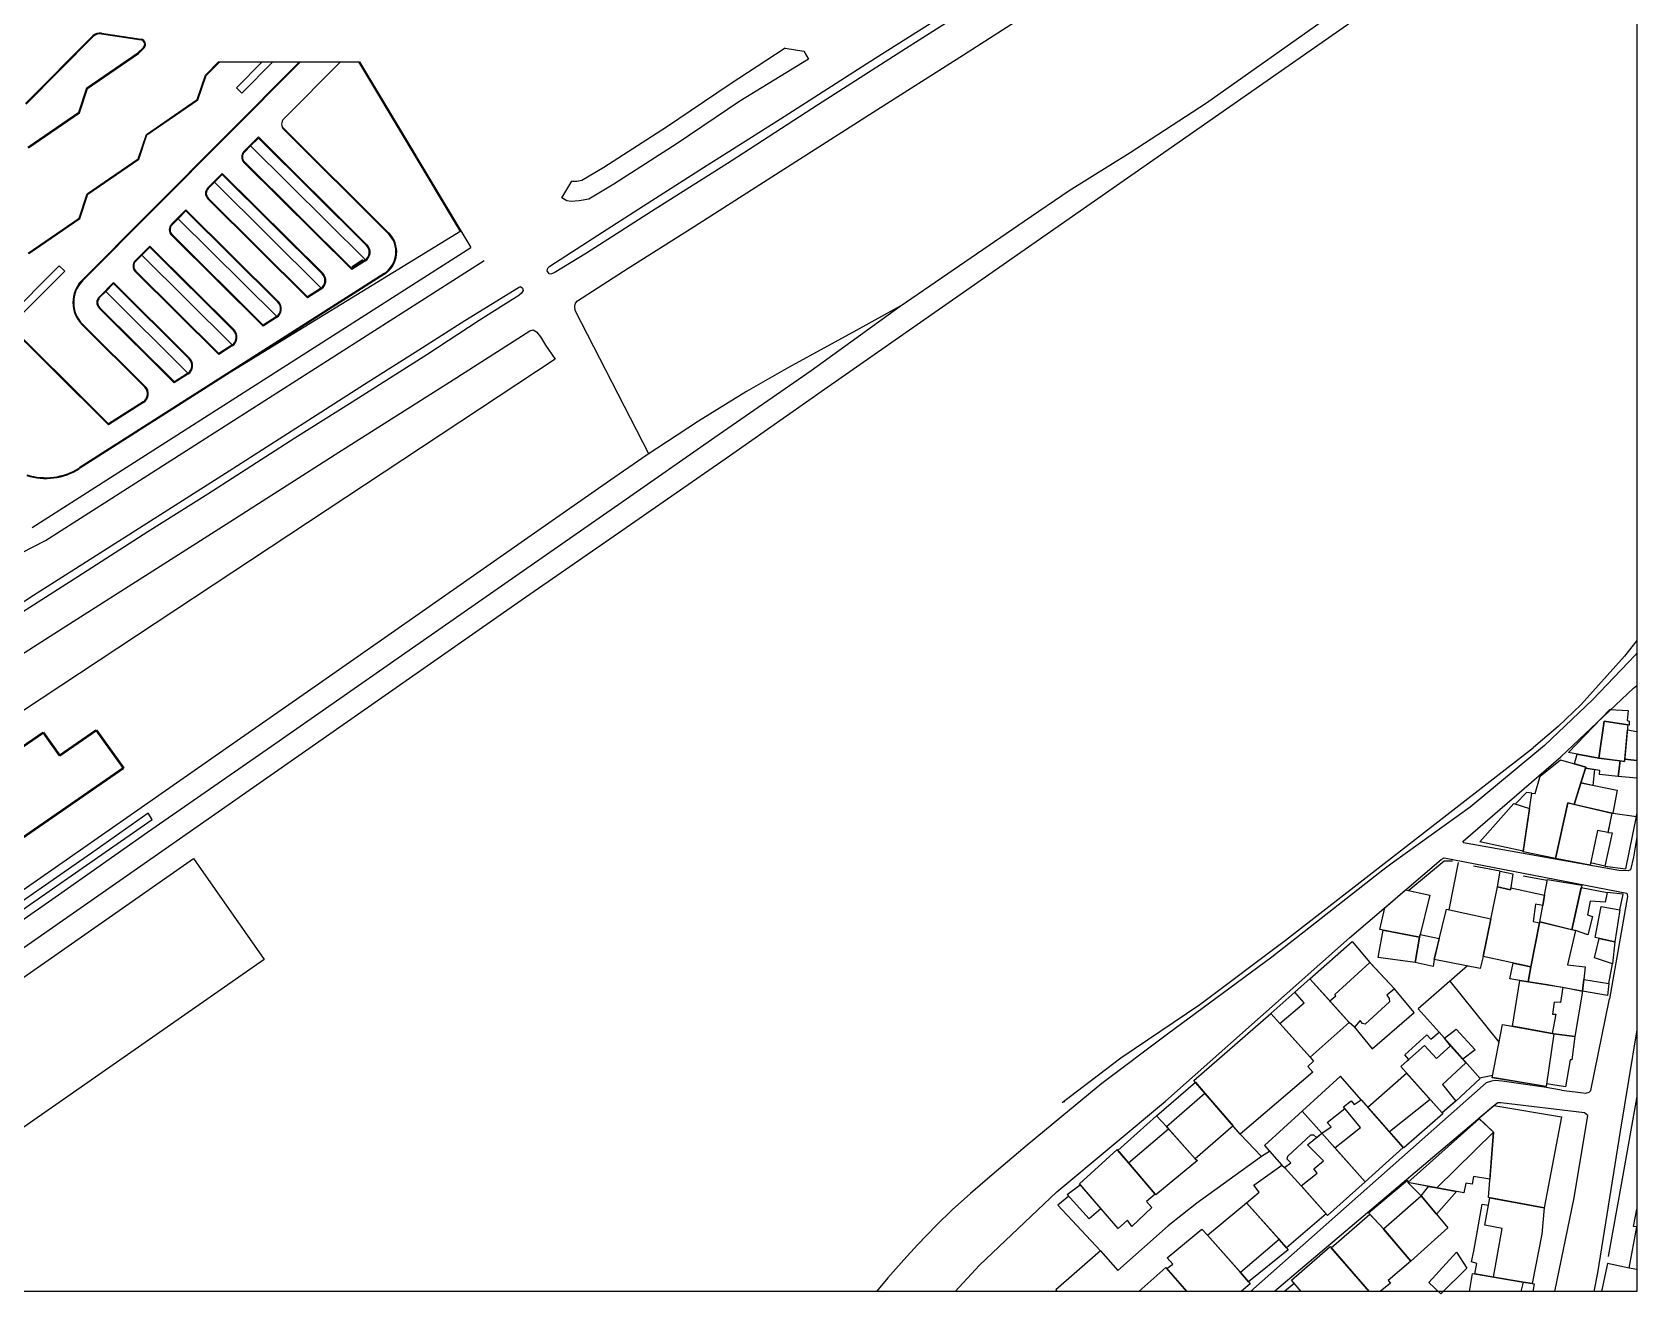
# Model space of a CAD drawing. Header units: centimetres. Extents: x 6155 to 7007, y 1466 to 2152.
# Drawn here: x 6694.4 to 7006.8, y 1467.6 to 1713.4 of the extents above; entities that cross this region are included whole.
import ezdxf

# ---------------------------------------------------------------- set-up
doc = ezdxf.new("R2010")
doc.units = ezdxf.units.CM
doc.layers.add('Level30', color=1, linetype='Continuous')

msp = doc.modelspace()

# ---------------------------------------------------------------- linework, layer by layer
at = {"color": 0}
for p, q in [((6693.12, 1699.47), (6706.22, 1712.63)), ((6693.23, 1699.36), (6706.33, 1712.53)), ((6707.92, 1713.05), (6715.62, 1711.86)), ((6707.95, 1713.2), (6715.64, 1712)), ((6705.1, 1702.51), (6715.02, 1709.34)), ((6705.23, 1702.42), (6715.12, 1709.22)), ((6715.01, 1709.33), (6716.09, 1710.42)), ((6715.12, 1709.22), (6716.2, 1710.31)), ((6746.46, 1707.58), (6703.44, 1664.35)), ((6746.67, 1707.58), (6704.25, 1664.95)), ((6728.15, 1705.02), (6730.7, 1707.58)), ((6728.28, 1704.93), (6730.81, 1707.47)), ((6734.18, 1702.54), (6739.19, 1707.58)), ((6735.24, 1701.48), (6741.31, 1707.58)), ((6743.42, 1696.51), (6754.44, 1707.58)), ((6757.97, 1707.58), (6777.77, 1674.56)), ((6758.14, 1707.58), (6779.82, 1671.43)), ((6726.55, 1700.27), (6728.15, 1705.02)), ((6726.67, 1700.17), (6728.28, 1704.93)), ((6703.49, 1697.77), (6705.1, 1702.51)), ((6703.62, 1697.67), (6705.23, 1702.42)), ((6716.66, 1693.46), (6726.55, 1700.27)), ((6716.78, 1693.37), (6726.67, 1700.17)), ((6734.18, 1702.54), (6735.24, 1701.48)), ((6693.6, 1690.96), (6703.49, 1697.77)), ((6693.73, 1690.86), (6703.62, 1697.67)), ((6715.05, 1688.71), (6716.66, 1693.46)), ((6715.17, 1688.62), (6716.78, 1693.37)), ((6743.07, 1694.96), (6763.87, 1674.26)), ((6743.4, 1694.42), (6763.76, 1674.15)), ((6738.48, 1692.97), (6735.66, 1690.13)), ((6736.96, 1691.23), (6735.77, 1690.02)), ((6738.48, 1692.75), (6736.96, 1691.23)), ((6736.96, 1691.23), (6759.3, 1669.01)), ((6759.63, 1671.92), (6738.48, 1692.97)), ((6759.52, 1671.82), (6738.48, 1692.75)), ((6705.16, 1681.91), (6715.05, 1688.71)), ((6705.28, 1681.81), (6715.17, 1688.62)), ((6735.66, 1688.01), (6756.65, 1667.13)), ((6735.77, 1688.12), (6756.67, 1667.32)), ((6731.43, 1685.88), (6728.61, 1683.04)), ((6729.91, 1684.14), (6728.71, 1682.94)), ((6731.43, 1685.66), (6729.91, 1684.14)), ((6729.91, 1684.14), (6750.66, 1663.49)), ((6750.99, 1666.41), (6731.43, 1685.88)), ((6750.88, 1666.3), (6731.43, 1685.66)), ((6703.55, 1677.16), (6705.16, 1681.91)), ((6703.68, 1677.06), (6705.28, 1681.81)), ((6728.61, 1680.92), (6748.01, 1661.62)), ((6728.72, 1681.03), (6748.03, 1661.81)), ((6724.37, 1678.79), (6721.55, 1675.95)), ((6724.37, 1678.58), (6722.86, 1677.05)), ((6742.35, 1660.9), (6724.37, 1678.79)), ((6742.27, 1660.77), (6724.37, 1678.58)), ((6693.66, 1670.35), (6703.55, 1677.16)), ((6693.76, 1670.24), (6703.68, 1677.06)), ((6722.86, 1677.05), (6721.66, 1675.85)), ((6722.86, 1677.05), (6742.03, 1657.98)), ((6777.9, 1674.64), (6760.59, 1664.01)), ((6717.32, 1671.7), (6714.5, 1668.86)), ((6717.32, 1671.49), (6715.8, 1669.96)), ((6733.72, 1655.38), (6717.32, 1671.7)), ((6733.61, 1655.28), (6717.32, 1671.49)), ((6721.56, 1673.83), (6739.37, 1656.1)), ((6721.66, 1673.94), (6739.39, 1656.3)), ((6694.42, 1616.91), (6779.82, 1671.43)), ((6715.8, 1669.96), (6714.6, 1668.76)), ((6733.39, 1652.47), (6715.8, 1669.96)), ((6759.29, 1668.82), (6756.65, 1667.13)), ((6759.21, 1668.95), (6756.67, 1667.32)), ((6758.82, 1669.05), (6756.71, 1667.7)), ((6699.69, 1667.88), (6689.28, 1657.42)), ((6700.76, 1666.83), (6690.34, 1656.36)), ((6699.69, 1667.88), (6700.76, 1666.83)), ((6762.93, 1666.4), (6703.55, 1628.49)), ((6763.01, 1666.27), (6703.63, 1628.36)), ((6730.74, 1650.59), (6714.5, 1666.74)), ((6730.76, 1650.78), (6714.61, 1666.85)), ((6756.68, 1667.73), (6756.71, 1667.7)), ((6710.27, 1664.61), (6707.44, 1661.78)), ((6708.75, 1662.88), (6707.55, 1661.67)), ((6710.27, 1664.4), (6708.75, 1662.88)), ((6708.75, 1662.88), (6724.75, 1646.95)), ((6710.27, 1664.61), (6725.08, 1649.87)), ((6710.27, 1664.4), (6724.97, 1649.76)), ((6760.59, 1664.01), (6730.15, 1645.36)), ((6750.66, 1663.31), (6748.01, 1661.62)), ((6750.58, 1663.43), (6748.03, 1661.81)), ((6709.27, 1636.89), (6686.47, 1659.58)), ((6709.3, 1637.08), (6686.58, 1659.69)), ((6707.45, 1659.65), (6722.1, 1645.08)), ((6707.56, 1659.76), (6722.12, 1645.27)), ((6704.17, 1656.36), (6716.34, 1644.25)), ((6704.28, 1656.46), (6716.44, 1644.36)), ((6742.02, 1657.79), (6739.37, 1656.1)), ((6741.94, 1657.92), (6739.39, 1656.3)), ((6733.38, 1652.28), (6730.74, 1650.59)), ((6733.3, 1652.41), (6730.76, 1650.78)), ((6724.75, 1646.77), (6722.1, 1645.08)), ((6724.67, 1646.89), (6722.12, 1645.27)), ((6716.11, 1641.25), (6709.27, 1636.89)), ((6715.34, 1640.94), (6709.3, 1637.08)), ((6716.03, 1641.38), (6715.34, 1640.94)), ((6694.72, 1626.79), (6694.68, 1626.77))]:
    msp.add_line(p, q, dxfattribs=at)
at = {"color": 0, "linetype": 'Continuous'}
msp.add_line((6730.7, 1707.58), (6758.14, 1707.58), dxfattribs=at)
for p, q in [((6730.81, 1707.47), (6730.92, 1707.58)), ((6797.54, 1681.13), (6799.52, 1684.37))]:
    msp.add_line(p, q)
at = {"color": 7}
for p, q in [((6697.02, 1614.39), (6782.43, 1668.9)), ((6679.16, 1605.18), (6697.01, 1614.38))]:
    msp.add_line(p, q, dxfattribs=at)
for points in [[(6155.54, 2150.82), (7006.83, 2150.82), (7006.83, 1468.12), (6155.54, 1468.12)], [(6999.41, 1572), (6993.53, 1573.08), (7001.55, 1581.48), (7005.14, 1581.27), (7004.97, 1579.33), (7005.33, 1579.18), (7005.35, 1578.4), (7005.08, 1578.48), (7000.43, 1579.16), (6999.41, 1572)], [(7000.43, 1579.16), (7005.08, 1578.48), (7004.42, 1571.33), (6999.41, 1572), (7000.43, 1579.16)], [(6984.66, 1553.7), (6986.4, 1565.14), (6987.02, 1565.06), (6988.03, 1568.46), (6991.97, 1571.62), (6996.92, 1570.25), (6994.62, 1562.98), (6993.39, 1563.27), (6990.97, 1552.4), (6984.66, 1553.7)], [(7003.2, 1568.4), (6999.53, 1568.8), (6999.59, 1569.55), (6996.85, 1570.04), (6996.92, 1570.25), (6994.7, 1570.86), (6995.18, 1572.78), (6999.41, 1572), (7003.59, 1571.44), (7003.2, 1568.4)], [(6998.23, 1566.68), (6995.93, 1567.14), (6996.85, 1570.04), (6998.55, 1569.74), (6998.23, 1566.68)], [(6995.93, 1567.14), (7002.97, 1565.73), (7002.13, 1561.27), (7001.96, 1561.28), (6994.62, 1562.98), (6995.93, 1567.14)], [(6984.69, 1553.87), (6976.27, 1555.71), (6982.87, 1563.17), (6985.95, 1562.19), (6984.69, 1553.87)], [(7001.19, 1557.51), (7002.03, 1557.44), (7000.59, 1550.93), (6997.83, 1551.61), (6997.73, 1551.15), (6990.97, 1552.4), (6993.39, 1563.27), (7001.96, 1561.28), (7001.23, 1557.72), (7001.19, 1557.51)], [(6993.39, 1563.27), (7001.96, 1561.28), (7001.19, 1557.51), (6999.14, 1557.86), (6997.73, 1551.15), (6990.97, 1552.4), (6993.39, 1563.27)], [(6643.3, 1494.74), (6725.86, 1552.45), (6739.59, 1532.76), (6656.94, 1475.12), (6643.3, 1494.74)], [(6979.67, 1546.9), (6980.19, 1549.95), (6982.65, 1549.43), (6982.21, 1546.3), (6979.67, 1546.9)], [(6979.67, 1546.9), (6982.21, 1546.3), (6982.3, 1546.74), (6988.87, 1545.27), (6988.51, 1543.26), (6987.1, 1543.51), (6986.66, 1540.14), (6987.85, 1539.9), (6986.16, 1531.32), (6976.88, 1533.32), (6979.67, 1546.9)], [(6987.92, 1540.1), (6988.51, 1543.26), (6988.87, 1545.27), (6989.41, 1548.37), (6996.09, 1547.26), (6994.17, 1538.57), (6987.92, 1540.1)], [(6995.99, 1546.8), (7001.02, 1545.81), (7000.64, 1543.9), (6997.74, 1544.12), (6997.21, 1541.45), (6998.21, 1541.13), (6997.3, 1537.56), (6994.9, 1538.39), (6994.17, 1538.57), (6995.99, 1546.8)], [(6964.49, 1537.12), (6956.77, 1538.6), (6957.74, 1542.85), (6961.8, 1546.33), (6966.55, 1545.3), (6964.49, 1537.12)], [(6969.75, 1542.56), (6978.39, 1540.67), (6976.88, 1533.32), (6976.34, 1531.04), (6967.37, 1532.74), (6969.75, 1542.56)], [(6999.86, 1543.08), (7003.5, 1542.42), (7002.55, 1536.22), (6998.68, 1537.04), (6999.86, 1543.08)], [(6964.49, 1537.12), (6963.69, 1532.2), (6956.48, 1533.18), (6957.46, 1538.47), (6964.49, 1537.12)], [(6963.69, 1532.2), (6964.49, 1537.12), (6964.62, 1537.61), (6968.36, 1536.82), (6967.37, 1532.74), (6967.14, 1531.37), (6963.69, 1532.2)], [(6987.85, 1539.9), (6987.92, 1540.1), (6994.9, 1538.39), (6993.34, 1531.75), (6996.73, 1531.31), (6996.61, 1530.13), (6996.22, 1526.62), (6989.07, 1527.88), (6988.59, 1527.96), (6985.66, 1528.43), (6986.16, 1531.32), (6987.85, 1539.9)], [(6943.16, 1528.98), (6951.4, 1536.27), (6954.86, 1532.18), (6955.02, 1532.01), (6959.66, 1527.03), (6958.16, 1525.79), (6958.62, 1525.14), (6958.7, 1524.52), (6953.9, 1520.17), (6953.4, 1520.32), (6952.94, 1520.86), (6951.87, 1519.56), (6950.83, 1520.47), (6947.2, 1524.5), (6947.03, 1524.69), (6943.16, 1528.98)], [(7002.55, 1536.22), (7002.08, 1531.91), (6998.59, 1533.09), (6999.49, 1536.87), (7002.55, 1536.22)], [(6947.03, 1524.69), (6948.25, 1525.71), (6948, 1525.92), (6954.86, 1532.18), (6959.66, 1527.03), (6958.16, 1525.79), (6958.62, 1525.14), (6958.7, 1524.52), (6953.9, 1520.17), (6953.4, 1520.32), (6952.94, 1520.86), (6951.87, 1519.56), (6950.83, 1520.47), (6947.03, 1524.69)], [(6986.16, 1531.32), (6985.66, 1528.43), (6984.06, 1528.68), (6982.1, 1528.99), (6982.72, 1532.06), (6986.16, 1531.32)], [(6935.54, 1522.22), (6940.22, 1526.4), (6940.38, 1526.54), (6943.16, 1528.98), (6950.83, 1520.47), (6943.23, 1513.71), (6937.47, 1520.15), (6937.35, 1520.28), (6935.54, 1522.22)], [(6943.16, 1528.98), (6950.83, 1520.47), (6943.23, 1513.71), (6937.35, 1520.28), (6942.06, 1524.31), (6940.22, 1526.4), (6943.16, 1528.98)], [(6992.44, 1527.35), (6996.22, 1526.62), (6994.77, 1517.76), (6990.69, 1518.27), (6990.35, 1518.33), (6982.59, 1519.75), (6984.06, 1528.68), (6991.98, 1527.42), (6992.44, 1527.35)], [(6982.59, 1519.75), (6984.06, 1528.68), (6992.44, 1527.35), (6991.93, 1524.36), (6990.71, 1524.42), (6990.37, 1522.12), (6991.04, 1522.1), (6990.35, 1518.33), (6982.59, 1519.75)], [(6996.47, 1528.84), (7001.39, 1528.09), (7001.14, 1525.78), (6996.22, 1526.62), (6996.47, 1528.84)], [(6920.58, 1509.22), (6935.54, 1522.22), (6937.35, 1520.28), (6943.23, 1513.71), (6943.85, 1512.98), (6942.76, 1511.91), (6943.72, 1510.79), (6929.62, 1498.72), (6920.58, 1509.22)], [(6962.44, 1513.31), (6961.68, 1514.18), (6965.91, 1518.09), (6966.69, 1517.24), (6968.33, 1518.61), (6976.34, 1509.57), (6971.57, 1505.14), (6971.41, 1505.01), (6968.92, 1502.89), (6960.87, 1511.9), (6962.14, 1513.05), (6962.44, 1513.31)], [(6969.4, 1517.41), (6971.67, 1519.22), (6975.33, 1515.18), (6972.92, 1513.33), (6970.57, 1515.93), (6969.4, 1517.41)], [(6990.69, 1518.27), (6994.77, 1517.76), (6994.14, 1513.2), (6993.84, 1513.21), (6992.93, 1507.95), (6989.24, 1508.57), (6989.16, 1508.03), (6978.7, 1509.75), (6978.68, 1509.7), (6980.67, 1520.11), (6990.37, 1518.32), (6990.69, 1518.27)], [(6980.67, 1520.11), (6990.69, 1518.27), (6989.16, 1508.03), (6978.68, 1509.7), (6980.67, 1520.11)], [(6960.87, 1511.9), (6965.47, 1516.03), (6967.8, 1513.45), (6970.57, 1515.93), (6973.52, 1512.66), (6968.96, 1508.42), (6971.57, 1505.14), (6968.92, 1502.89), (6960.87, 1511.9)], [(6968.92, 1502.89), (6969.07, 1502.72), (6961.49, 1496.05), (6961.36, 1496.15), (6958.68, 1499.19), (6958.38, 1499.53), (6954.48, 1503.97), (6961.99, 1510.64), (6966.34, 1505.77), (6966.58, 1505.51), (6968.92, 1502.89)], [(6966.58, 1505.51), (6958.68, 1499.19), (6954.48, 1503.97), (6961.99, 1510.64), (6966.58, 1505.51)], [(6915.24, 1500.25), (6913.31, 1502.34), (6920.88, 1508.88), (6922.71, 1506.74), (6922.93, 1506.49), (6928.22, 1500.34), (6920.85, 1493.94), (6915.48, 1499.98), (6915.24, 1500.25)], [(6928.22, 1500.34), (6920.85, 1493.94), (6915.24, 1500.25), (6922.71, 1506.74), (6928.22, 1500.34)], [(6945.47, 1498.91), (6947.31, 1500.19), (6946.56, 1501.01), (6949.96, 1503.77), (6949.73, 1504.06), (6951.2, 1505.23), (6951.82, 1504.5), (6953.18, 1505.45), (6961.36, 1496.15), (6953.96, 1489.45), (6948.26, 1495.8), (6948.03, 1496.05), (6945.47, 1498.91)], [(6961.36, 1496.15), (6953.96, 1489.45), (6948.03, 1496.05), (6953, 1500.05), (6949.73, 1504.06), (6951.2, 1505.23), (6951.82, 1504.5), (6953.18, 1505.45), (6961.36, 1496.15)], [(6988.77, 1484.42), (6977.95, 1486.39), (6978.91, 1499.14), (6976.03, 1501.83), (6978.99, 1504.33), (6992.15, 1502.1), (6988.77, 1484.42)], [(6905.78, 1495.57), (6913.31, 1502.34), (6915.24, 1500.25), (6915.65, 1499.8), (6915.84, 1499.58), (6920.85, 1493.94), (6921.32, 1493.58), (6913.15, 1486.92), (6913.06, 1487.05), (6908.03, 1492.94), (6907.85, 1493.15), (6905.78, 1495.57)], [(6907.85, 1493.15), (6915.65, 1499.8), (6920.85, 1493.94), (6921.32, 1493.58), (6913.15, 1486.92), (6913.06, 1487.05), (6907.85, 1493.15)], [(6978.22, 1489.97), (6975.05, 1490.5), (6974.74, 1488.98), (6973.53, 1489.17), (6973.16, 1487.3), (6967.89, 1488.26), (6967.64, 1488.3), (6962.24, 1489.33), (6976.11, 1501.75), (6978.67, 1499.36), (6978.91, 1499.14), (6978.22, 1489.97)], [(6978.91, 1499.14), (6967.89, 1488.26), (6962.24, 1489.33), (6976.11, 1501.75), (6978.91, 1499.14)], [(6941.49, 1488.66), (6938.23, 1492.23), (6939.49, 1493.15), (6938.73, 1493.88), (6938.89, 1494.45), (6943.33, 1498.61), (6943.9, 1498.59), (6944.43, 1498.07), (6944.57, 1498.18), (6945.47, 1498.91), (6953.96, 1489.45), (6946.61, 1482.93), (6941.72, 1488.4), (6941.49, 1488.66)], [(6953.96, 1489.45), (6946.61, 1482.93), (6941.49, 1488.66), (6944.58, 1491.13), (6943.92, 1492), (6945.84, 1493.52), (6942.7, 1496.66), (6945.47, 1498.91), (6953.96, 1489.45)], [(6905.64, 1495.73), (6913.06, 1487.05), (6911.35, 1485.64), (6912.39, 1484.44), (6908.53, 1480.75), (6907.68, 1481.97), (6905.82, 1480.37), (6898.29, 1489.08), (6905.64, 1495.73)], [(6946.33, 1483.24), (6938.61, 1476.61), (6937.22, 1478.23), (6930.81, 1485.39), (6933.27, 1487.47), (6932.24, 1488.81), (6937.68, 1492.7), (6938.23, 1492.23), (6941.49, 1488.66), (6946.33, 1483.24)], [(6902.49, 1484.22), (6900.2, 1482.27), (6895.91, 1487.01), (6898.44, 1488.9), (6902.49, 1484.22)], [(6954.57, 1483.42), (6962.16, 1489.75), (6962.24, 1489.33), (6964.85, 1486.74), (6964.91, 1486.67), (6970.05, 1480.51), (6962.84, 1474.01), (6957.65, 1480.11), (6957.5, 1480.29), (6954.57, 1483.42)], [(6964.85, 1486.74), (6966.29, 1488.56), (6967.89, 1488.26), (6971.73, 1487.56), (6967.82, 1483.18), (6964.85, 1486.74)], [(6931.24, 1469.98), (6929.65, 1471.83), (6929.44, 1472.06), (6923.24, 1479.06), (6930.81, 1485.39), (6937.04, 1478.43), (6937.22, 1478.23), (6938.95, 1476.21), (6931.24, 1469.98)], [(6930.81, 1485.39), (6937.22, 1478.23), (6929.65, 1471.83), (6923.24, 1479.06), (6930.81, 1485.39)], [(6957.5, 1480.29), (6964.85, 1486.74), (6970.05, 1480.51), (6962.84, 1474.01), (6957.5, 1480.29)], [(6976.72, 1485.12), (6977.97, 1484.92), (6978.23, 1486.34), (6988.76, 1484.42), (6988.34, 1479.28), (6986.42, 1469.65), (6984.66, 1469.93), (6978.94, 1470.9), (6975.3, 1471.52), (6975.68, 1473.57), (6974.66, 1473.9), (6975.11, 1475.95), (6976.72, 1485.12)], [(6978.94, 1470.9), (6980.58, 1480.4), (6977.26, 1481.04), (6978.23, 1486.34), (6988.76, 1484.42), (6988.34, 1479.28), (6986.42, 1469.65), (6984.66, 1469.93), (6978.94, 1470.9)], [(6973.71, 1472.61), (6968.65, 1467.63), (6966.31, 1469.84), (6971.74, 1475.73), (6973.71, 1472.61)]]:
    msp.add_lwpolyline(points, close=True, dxfattribs=at)
for points in [[(6896.32, 1682.51), (6908.16, 1689.96), (6923.02, 1699.63), (7006.83, 1758.89)], [(7006.83, 1754.18), (6886.23, 1670), (6867.37, 1656.84), (6848.65, 1643.76), (6830.21, 1630.82), (6807.71, 1615.19), (6789.6, 1602.71), (6730, 1561.01), (6688.72, 1532.2), (6636.69, 1496.03), (6614.05, 1480.3), (6596.85, 1468.3), (6596.59, 1468.12)], [(6814.47, 1631.28), (6801.34, 1656.74), (6800.15, 1659.15), (6800.09, 1660.03), (6800.21, 1660.58), (6800.57, 1661.06), (6810.47, 1667.39), (6822.56, 1675.07), (6840.79, 1686.72), (6858.13, 1697.8), (6875.73, 1708.94), (6884.94, 1714.89), (6897.69, 1723.02), (6900.51, 1724.87)], [(6877.72, 1718.58), (6864.43, 1710.14), (6847.51, 1699.26), (6830.53, 1688.23), (6815, 1678.47), (6802.35, 1670.35), (6796.02, 1666.47), (6795.42, 1666.26), (6795.05, 1666.28), (6794.68, 1666.9), (6794.8, 1667.44), (6795.18, 1667.81), (6804.56, 1673.81), (6813.45, 1679.57), (6825.09, 1686.99), (6840.82, 1696.92), (6858.51, 1708.28), (6878.37, 1720.91)], [(6841.02, 1710.29), (6844.66, 1709.67), (6845.55, 1708.14), (6832.17, 1699.92), (6819.98, 1691.71), (6807.69, 1683.79), (6802.77, 1680.83), (6800.91, 1680.53), (6799.37, 1680.42), (6798.52, 1680.53), (6797.54, 1681.13)], [(6841.02, 1710.29), (6830.12, 1703.11), (6817.89, 1694.88), (6805.69, 1687.02), (6801.44, 1684.47), (6800.47, 1684.31), (6799.71, 1684.26), (6799.52, 1684.37)], [(6588.95, 1468.12), (6596.17, 1473.19), (6621.42, 1490.75), (6641.97, 1505.18), (6662.83, 1519.7), (6682.22, 1533.28), (6699.53, 1545.35), (6716.85, 1557.53), (6741.02, 1574.32), (6766.34, 1591.94), (6788.57, 1607.49), (6810.8, 1622.94), (6827.33, 1634.48), (6846.1, 1647.51), (6863.39, 1660.01), (6887.57, 1676.55), (6896.32, 1682.51)], [(6683.02, 1596.12), (6694.71, 1603.69), (6708.38, 1612.4), (6722.24, 1621.22), (6732.77, 1627.97), (6749.02, 1638.31), (6759.15, 1644.8), (6769.68, 1651.51), (6778.67, 1657.19), (6789.08, 1663.66)], [(6789.08, 1663.66), (6789.52, 1663.83), (6789.88, 1663.52), (6790.03, 1663.06), (6789.71, 1662.53), (6789.16, 1662.07), (6781.46, 1657.19), (6771.28, 1650.56), (6756.71, 1641.34), (6745.57, 1634.28), (6728.61, 1623.37), (6716.96, 1616.05), (6703.31, 1607.27), (6689.3, 1598.34)], [(6863.5, 1660.08), (6863.39, 1660.01), (6854.83, 1655.28), (6841.65, 1648.09), (6833.52, 1643.38), (6824.13, 1637.62), (6813.96, 1630.95), (6806.15, 1625.51), (6792.87, 1616.24), (6770.43, 1600.54), (6752.95, 1588.32), (6732.18, 1573.86), (6715.66, 1562.33), (6693.34, 1546.71), (6675.92, 1534.67), (6592.99, 1476.58), (6580.92, 1468.12)], [(6638.92, 1550.3), (6638.57, 1551.45), (6638.52, 1552.5), (6638.78, 1554.16), (6638.97, 1555.19), (6639.54, 1556.29), (6640.48, 1557.64), (6641.43, 1558.63), (6642.28, 1559.29), (6650.14, 1564.71), (6661.98, 1572.56), (6673, 1579.81), (6700.3, 1597.21), (6732.19, 1617.54), (6754.15, 1631.57), (6776.38, 1645.68), (6791.32, 1655.23), (6791.96, 1655.37), (6792.58, 1654.98), (6793.38, 1654.01), (6794.37, 1652.42), (6796.24, 1649.7)], [(7006.83, 1594.88), (7004.39, 1591.84), (6996, 1582.42), (6991.48, 1578.17), (6986.71, 1574.07)], [(7006.83, 1592.44), (7006.54, 1592.09), (6998.22, 1583.36), (6988.87, 1574.41), (6974.39, 1562.46), (6959.19, 1551.5), (6957.36, 1550.18)], [(7006.2, 1552.72), (7005.58, 1550.24), (7005.16, 1550), (7003.29, 1550.12), (6973.05, 1555.49), (6972.99, 1555.83), (6992.02, 1572.21), (7006.17, 1585.58), (7006.83, 1586.15)], [(7006.83, 1571.49), (7004.46, 1571.78), (7004.99, 1577.52), (7004.99, 1577.52)], [(7004.99, 1577.52), (7006.83, 1577.2)], [(6895.37, 1505.04), (6894.97, 1504.94), (6906.36, 1513.63), (6921.74, 1524), (6938.44, 1536.5), (6986.71, 1574.07)], [(7006.83, 1568.07), (7003.2, 1568.4), (7003.59, 1571.44), (7004.42, 1571.33), (7004.46, 1571.78), (7006.83, 1571.49)], [(6986.4, 1565.14), (6985.31, 1565.31), (6983.22, 1563.06)], [(6717.02, 1561.23), (6705.96, 1553.5), (6696.18, 1546.68), (6685.65, 1539.37), (6675.46, 1532.22), (6656.53, 1518.97), (6636.18, 1504.67), (6616.53, 1490.95), (6601.21, 1480.28), (6583.79, 1468.12)], [(6586.35, 1468.12), (6601.56, 1478.82), (6616.78, 1489.39), (6637.4, 1503.83), (6651.24, 1513.47), (6667.74, 1524.9), (6679.84, 1533.42), (6694.09, 1543.52), (6707.14, 1552.62), (6717.82, 1560), (6717.02, 1561.23)], [(7000.59, 1550.93), (7004.67, 1550.43), (7006.75, 1560.64), (7006.83, 1561.16)], [(7002.13, 1561.27), (7006.75, 1560.64)], [(7006.83, 1556.59), (7006.2, 1552.72)], [(6957.36, 1550.18), (6935.78, 1533.22), (6915.46, 1518.25), (6902.65, 1508.62), (6894.88, 1502.17)], [(6950.86, 1536.96), (6968.76, 1552.27), (6969.34, 1552.55), (6977.01, 1551.1), (7004.87, 1545.69), (7005.01, 1545.02), (7001.5, 1525.13)], [(6970.93, 1551.92), (6969.28, 1551.94), (6962.45, 1546.19)], [(6972.02, 1551.63), (6970.2, 1542.46)], [(6980.19, 1549.95), (6975, 1550.93)], [(6989.38, 1548.14), (6984.71, 1548.98)], [(7003.5, 1542.42), (7004.16, 1545.47), (7001.02, 1545.81)], [(6874.1, 1468.12), (6878.88, 1473.21), (6893.93, 1487.52), (6915.03, 1505.16), (6950.86, 1536.96)], [(6973.84, 1531.52), (6964.26, 1523.12), (6968.33, 1518.61)], [(7001.39, 1528.09), (7002.08, 1531.91)], [(6970.43, 1528.53), (6980, 1516.59)], [(6951.87, 1519.56), (6955.28, 1515.37), (6963.49, 1522.44), (6959.66, 1527.03)], [(6992.14, 1507.31), (6996.89, 1506.7), (6997.51, 1506.91), (6997.88, 1507.22), (7001.5, 1525.13)], [(7006.83, 1519.08), (7003.55, 1499.35), (6999.13, 1471.76), (6998.42, 1468.12)], [(6992.14, 1507.31), (6988.81, 1507.9), (6980.58, 1509.09), (6979.23, 1509.22), (6978.52, 1509.08), (6977.5, 1508.75), (6931.59, 1468.12)], [(6953.18, 1505.45), (6949.12, 1510.03), (6934.34, 1496.51), (6937.68, 1492.7)], [(6976.19, 1509.74), (6978.78, 1510.23)], [(7006.83, 1506.06), (7003.79, 1488.95), (7001.24, 1474.89)], [(6990.85, 1468.12), (6994.65, 1486.36), (6997.28, 1502.36), (6996.63, 1502.92), (6980.35, 1504.85), (6979.73, 1504.84), (6979.24, 1504.45), (6936.3, 1468.12)], [(6941.68, 1503.22), (6945.47, 1498.91)], [(6894.88, 1502.17), (6888.14, 1496.6), (6883.43, 1492.64), (6880.85, 1490.45), (6877.12, 1487.18), (6873.53, 1483.99), (6870.48, 1480.99), (6866.77, 1477.16), (6864.15, 1474.27), (6861.02, 1470.78), (6858.77, 1468.12)], [(6929.62, 1498.72), (6933.75, 1494.39)], [(6935.34, 1495.37), (6935.34, 1495.37), (6933.75, 1494.39), (6921.18, 1485.31), (6915.59, 1480.87)], [(6896.23, 1486.66), (6894.12, 1484.94), (6902.38, 1476.01), (6893.7, 1468.4), (6893.91, 1468.12)], [(7006.83, 1480.66), (7006.2, 1480.78), (7006.83, 1484.16)], [(6902.38, 1476.01), (6905.8, 1472.2), (6915.59, 1480.87)], [(6947.32, 1476.61), (6954.84, 1483.13), (6957.5, 1480.29), (6962.84, 1474.01), (6958.38, 1470.22), (6958.87, 1469.7), (6956.87, 1468.12)], [(6919.2, 1468.12), (6915.33, 1472.55), (6916.47, 1473.41), (6915.41, 1474.63), (6922.14, 1480.26), (6923.24, 1479.06), (6929.65, 1471.83), (6931.24, 1469.98), (6931.24, 1469.98)], [(7005.3, 1472.65), (7006.81, 1480.67), (7006.83, 1480.66)], [(6941.49, 1468.12), (6939.57, 1470.3), (6947.13, 1476.83), (6947.13, 1476.83)], [(6947.13, 1476.83), (6954.68, 1468.12)], [(6954.68, 1468.12), (6947.32, 1476.61), (6947.32, 1476.61)], [(6909.84, 1468.12), (6915.12, 1472.79), (6919.2, 1468.12)], [(6909.84, 1468.12), (6915.12, 1472.79), (6915.12, 1472.79)], [(6915.12, 1472.79), (6919.21, 1468.12)], [(6974.24, 1468.12), (6974.84, 1471.6), (6984.34, 1469.98), (6984.66, 1469.93), (6984.66, 1469.93)], [(6974.24, 1468.12), (6974.84, 1471.6), (6974.84, 1471.6)], [(6974.84, 1471.6), (6984.66, 1469.93), (6984.25, 1468.12)], [(7005.3, 1472.65), (7001.1, 1473.52), (7000.03, 1468.44)], [(7006.83, 1472.41), (7005.3, 1472.65), (7005.3, 1472.65)], [(6931.24, 1469.98), (6931.55, 1469.6), (6929.82, 1468.12)], [(6940.13, 1469.66), (6938.22, 1468.12)], [(6984.66, 1469.93), (6986.42, 1469.65), (6986.83, 1469.57), (6986.58, 1468.12)], [(7000.03, 1468.44), (6999.96, 1468.12)]]:
    msp.add_lwpolyline(points, dxfattribs=at)
at = {"linetype": 'Continuous', "flags": 128}
msp.add_lwpolyline([(6796.24, 1649.7), (6640.62, 1546.83)], dxfattribs=at)
at = {"color": 0}
for centre, radius, start, end in [((6707.64, 1711.22), 2, 81.1712, 135.1422), ((6707.64, 1711.22), 1.85, 81.1712, 135.1428), ((6715.49, 1711.02), 0.85, 315.1414, 81.1712), ((6715.49, 1711.02), 1, 315.1422, 81.1712), ((6744.48, 1695.46), 1.5, 135.1422, 225.1422), ((6736.72, 1689.07), 1.5, 135.1422, 225.1422), ((6736.72, 1689.07), 1.35, 135.1422, 225.1422), ((6729.67, 1681.98), 1.5, 135.1422, 225.1422), ((6729.67, 1681.98), 1.35, 135.1422, 225.1422), ((6722.62, 1674.89), 1.5, 135.1422, 225.1422), ((6722.62, 1674.89), 1.35, 135.1422, 225.1422), ((6758.22, 1670.51), 2, 302.5531, 45.1422), ((6758.22, 1670.51), 1.85, 305.8098, 45.1422), ((6760.24, 1670.61), 5, 302.5531, 45.1422), ((6760.24, 1670.61), 5.15, 302.5531, 45.1422), ((6715.56, 1667.81), 1.5, 135.1422, 225.1422), ((6715.56, 1667.81), 1.35, 135.1422, 225.1422), ((6758.22, 1670.51), 1.85, 302.5531, 305.8098), ((6749.58, 1664.99), 2, 302.5531, 45.1422), ((6749.58, 1664.99), 1.85, 305.8098, 45.1422), ((6708.51, 1660.72), 6.15, 135.1422, 225.1422), ((6708.51, 1660.72), 6, 135.1422, 225.1422), ((6708.51, 1660.72), 1.5, 135.1422, 225.1422), ((6708.51, 1660.72), 1.35, 135.1422, 225.1422), ((6740.94, 1659.48), 2, 302.5531, 45.1422), ((6740.94, 1659.48), 1.85, 305.8132, 44.3011), ((6740.94, 1659.48), 1.85, 302.557, 305.8132), ((6732.31, 1653.97), 2, 302.5531, 45.1422), ((6732.31, 1653.97), 1.85, 305.8098, 45.1422), ((6723.67, 1648.45), 2, 302.5531, 45.1422), ((6723.67, 1648.45), 1.85, 305.8098, 45.1422), ((6732.31, 1653.97), 1.85, 302.5531, 305.8098), ((6723.67, 1648.45), 1.85, 302.5531, 305.8098), ((6715.03, 1642.94), 1.85, 302.5531, 45.1422), ((6715.03, 1642.94), 2, 302.5531, 45.1422), ((6697.09, 1638.6), 12.15, 252.1072, 302.5531), ((6697.09, 1638.6), 12, 252.1072, 302.5531)]:
    msp.add_arc(centre, radius, start, end, dxfattribs=at)
at = {"layer": 'Level30', "color": 0, "lineweight": 50}
for p, q in [((6688.25, 1571.28), (6696.57, 1576.99)), ((6696.57, 1576.99), (6699.74, 1572.49)), ((6699.74, 1572.49), (6706.91, 1577.46)), ((6706.91, 1577.46), (6706.91, 1577.46)), ((6706.91, 1577.46), (6712.2, 1570.04)), ((6712.2, 1570.04), (6677.95, 1546.38))]:
    msp.add_line(p, q, dxfattribs=at)

doc.saveas('drawing.dxf')
